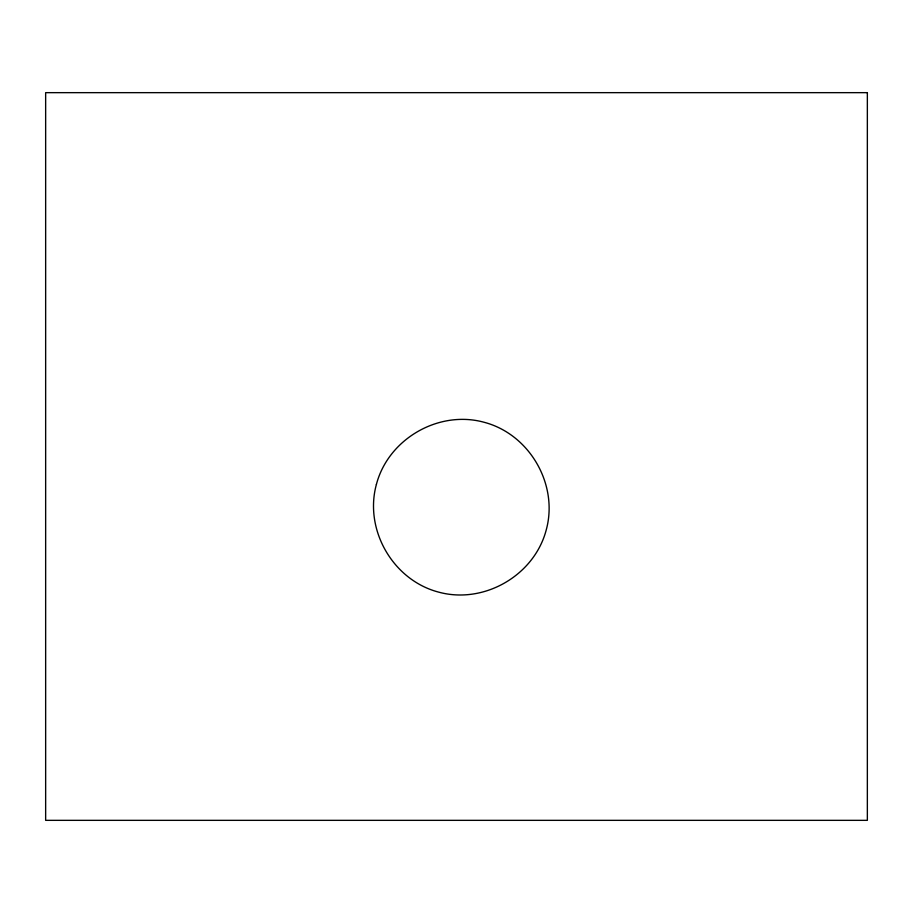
<?xml version="1.0" encoding="UTF-8"?>
<svg xmlns="http://www.w3.org/2000/svg" width="913" height="913" viewBox="0 0 913 913"><rect width="100%" height="100%" fill="white"/><g stroke="black" fill="none" stroke-linecap="round" stroke-linejoin="round"><path stroke-width="1.37" d="M376.396 484.426C363.933 529.802 393.035 580.2 438.56 592.103C483.936 604.566 534.333 575.464 546.236 529.928C558.699 484.563 529.597 434.154 484.073 422.263C438.697 409.8 388.287 438.902 376.396 484.426M867.35 92.658L45.65 92.658L45.65 820.342L867.35 820.342L867.35 92.658"/></g></svg>
